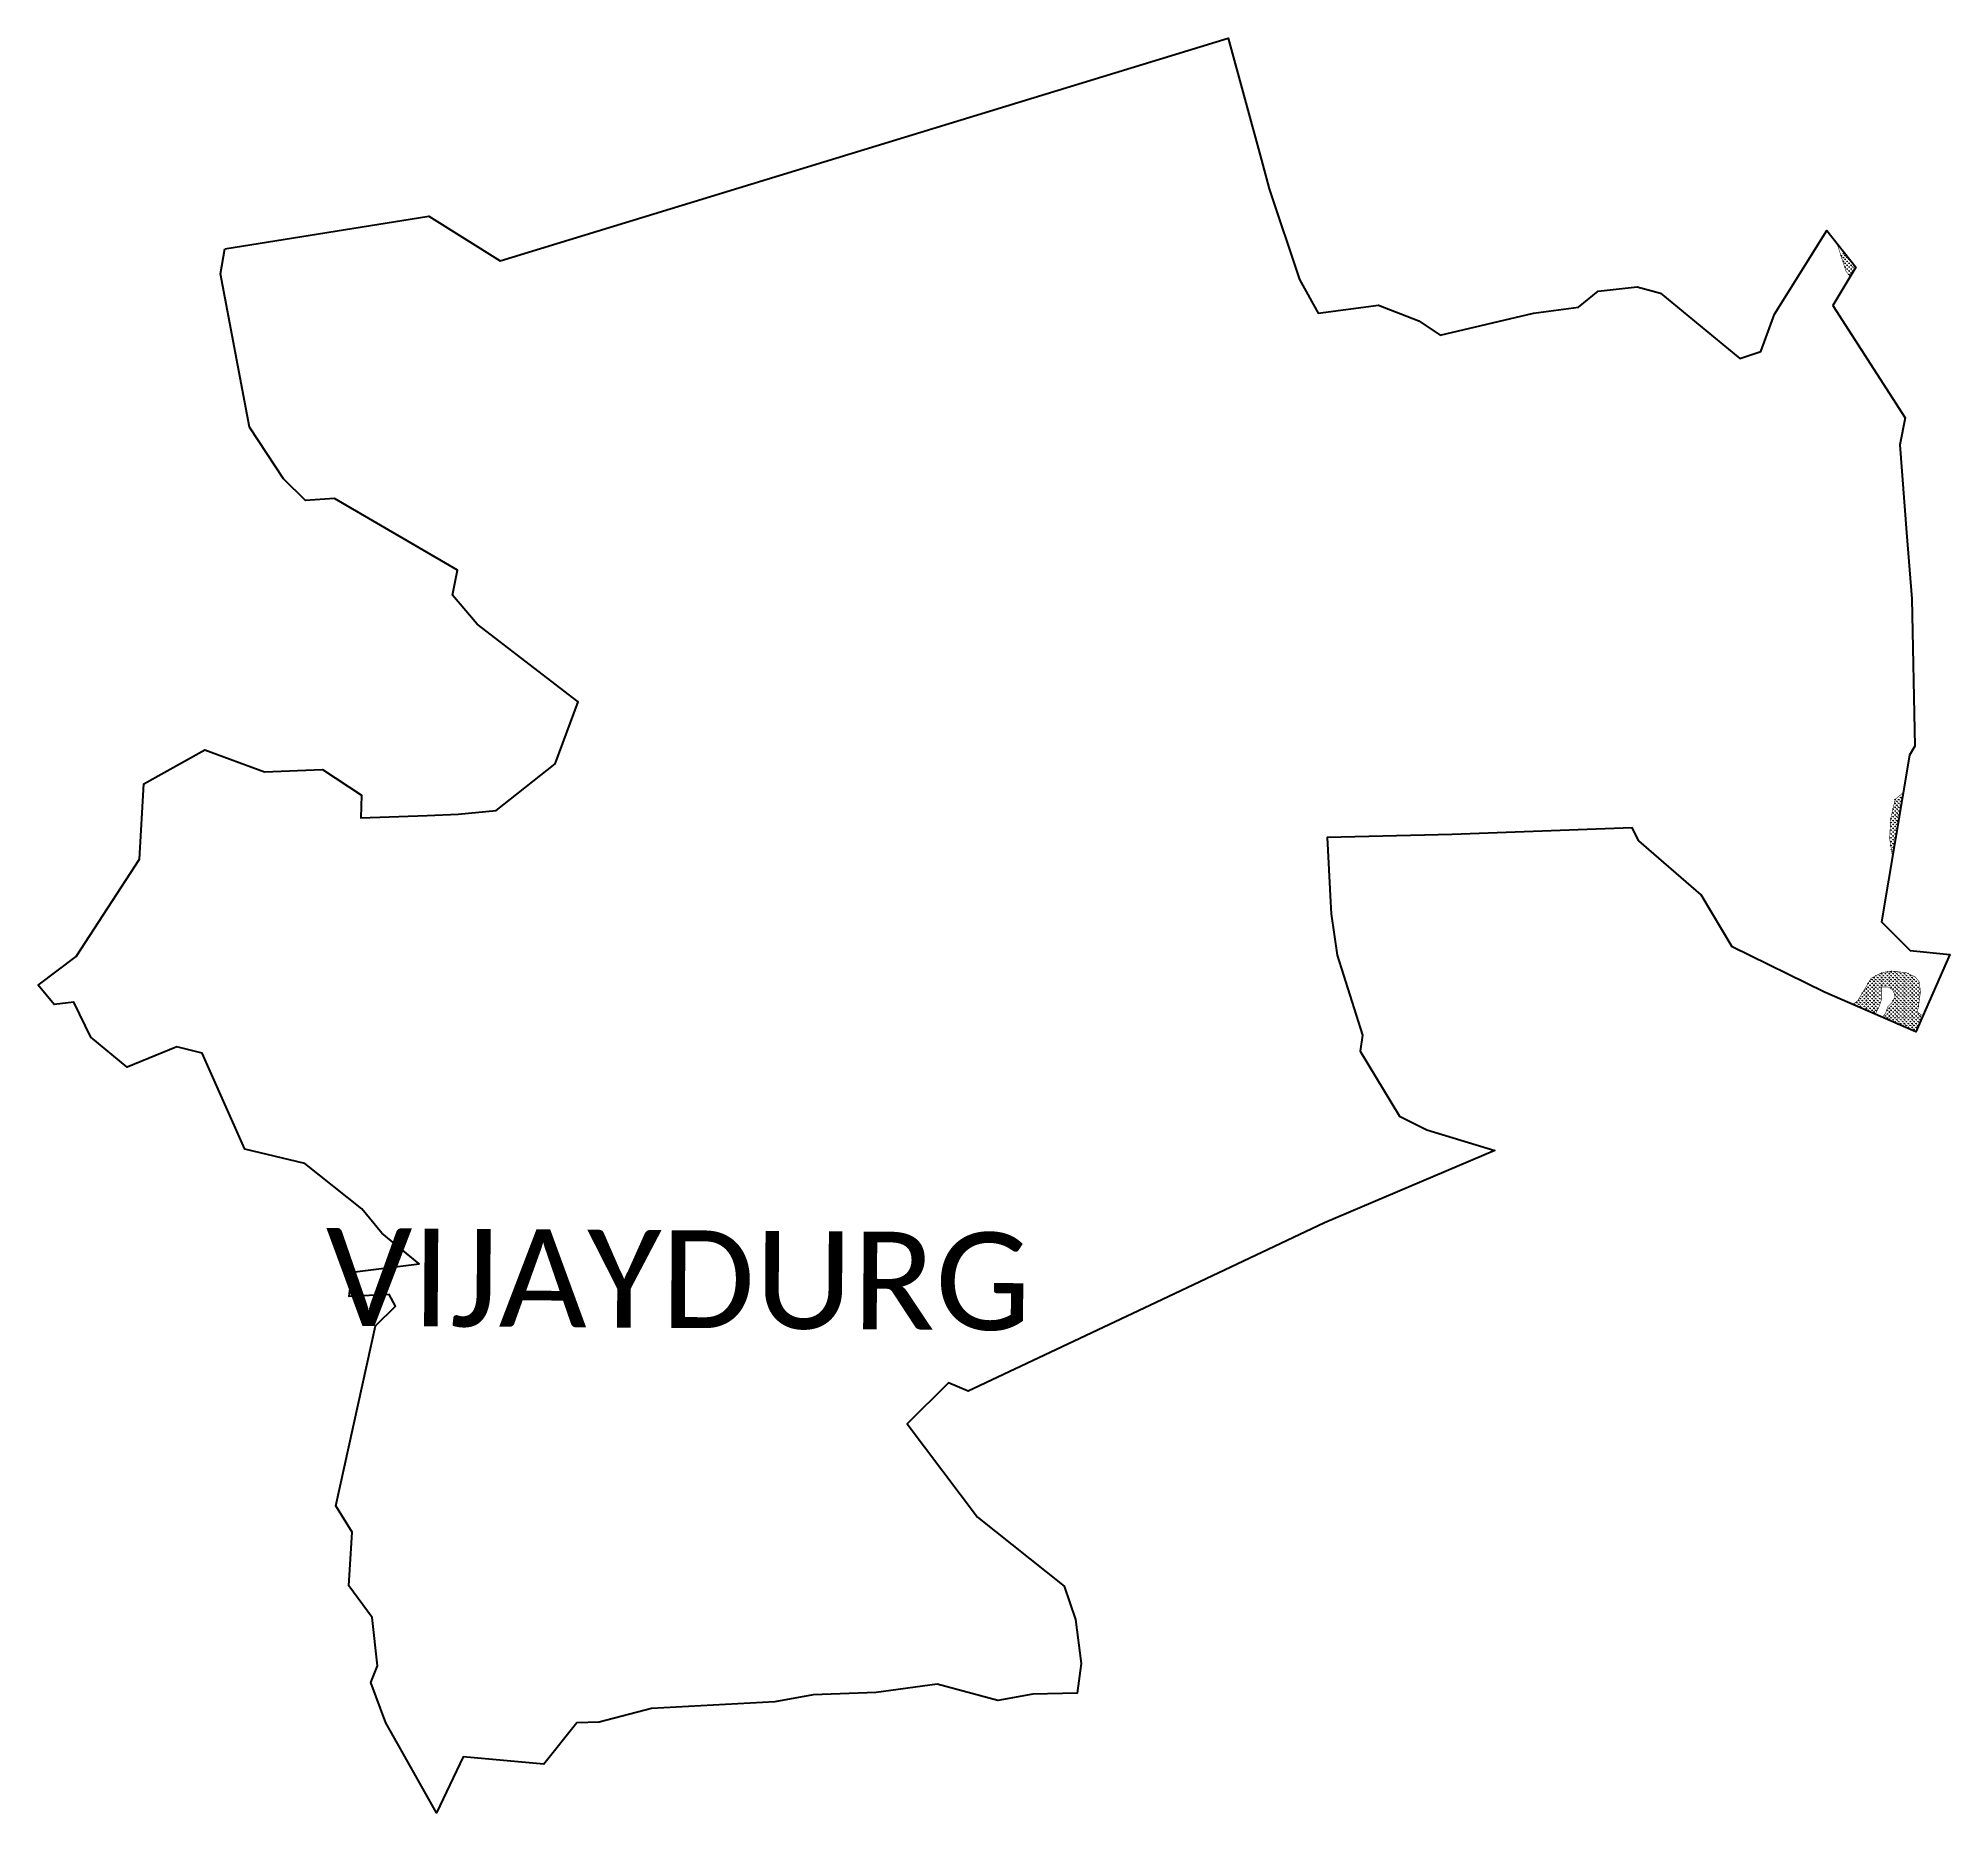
# Model space of a CAD drawing. Header units: metres. Extents: x 321187 to 324716, y 1829363 to 1832639.
import ezdxf

# ---------------------------------------------------------------- set-up
doc = ezdxf.new("R2010")
doc.units = ezdxf.units.M
doc.layers.add('MANGROOVES BUFFER ZONE', color=120, linetype='Continuous')
doc.layers.add('VILLAGE NAME', color=250, linetype='Continuous')
pattern_1 = [(90, (0, 0), (-3.535533905, 3.535533905), [0.9375, -6.133567815]), (45, (0, 0), (-3.535533906, 3.535533906), [0.9375, -4.0625]), (135, (0, 0), (-3.535533906, -3.535533906), [0.9375, -4.0625])]

msp = doc.modelspace()

# ---------------------------------------------------------------- hatches: boundary and pattern name
at = {"layer": 'MANGROOVES BUFFER ZONE'}
h = msp.add_hatch(dxfattribs=at)
h.set_pattern_fill('GRASS', color=256, scale=5)
h.set_pattern_definition(pattern_1)
h.paths.add_polyline_path([(324542.3, 1832216.3), (324519.1, 1832246.1), (324519, 1832242.1), (324515, 1832238.1), (324524.4, 1832209.2), (324532.2, 1832199.3)])
h = msp.add_hatch(dxfattribs=at)
h.set_pattern_fill('GRASS', color=256, scale=5)
h.set_pattern_definition(pattern_1)
h.paths.add_polyline_path([(324610.3, 1831128.6), (324630.1, 1831246.3), (324615.1, 1831233.8), (324606.9, 1831197.6), (324605, 1831161.8)])
h = msp.add_hatch(dxfattribs=at)
h.set_pattern_fill('GRASS', color=256, scale=5)
h.set_pattern_definition(pattern_1)
h.paths.add_polyline_path([(324653.5, 1830804.5), (324666.4, 1830833.9), (324655.9, 1830841.6), (324658.4, 1830852.6), (324661.7, 1830878.4), (324659.8, 1830896.6), (324652.6, 1830906), (324635.5, 1830914), (324608.3, 1830917), (324591, 1830914.1), (324575.1, 1830906), (324581.9, 1830895.7), (324585.9, 1830895.6), (324585.9, 1830891.6), (324589.8, 1830887.5), (324601.9, 1830887.4), (324610, 1830883.3), (324613.9, 1830875.2), (324613.9, 1830867.2), (324609.8, 1830859.1), (324601.6, 1830851.1), (324597.5, 1830839.1), (324591.3, 1830831.5)])
h = msp.add_hatch(dxfattribs=at)
h.set_pattern_fill('GRASS', color=256, scale=5)
h.set_pattern_definition(pattern_1)
h.paths.add_polyline_path([(324536.6, 1830855.3), (324578.3, 1830837.2), (324581.4, 1830843.2), (324585.5, 1830851.3), (324589.6, 1830863.3), (324589.7, 1830867.4), (324589.7, 1830871.4), (324589.8, 1830883.5), (324589.8, 1830887.5), (324585.9, 1830891.6), (324585.9, 1830895.6), (324581.9, 1830895.7), (324575.1, 1830906), (324571, 1830903.9), (324545.8, 1830861.8)])

# ---------------------------------------------------------------- linework, layer by layer
at = {"color": 3}
msp.add_lwpolyline([(321531.2, 1832250.6), (321907.8, 1832310.9), (322039.7, 1832228.2), (323383.6, 1832639.1), (323445.1, 1832414.2), (323459.6, 1832361.3), (323515.2, 1832193.6), (323549.7, 1832131.4), (323661.1, 1832146.5), (323735.8, 1832117.7), (323775.1, 1832090.7), (323947.4, 1832131.4), (324030.6, 1832142.8), (324067, 1832171.9), (324139.1, 1832180.4), (324181.7, 1832168.4), (324328.4, 1832047.7), (324367.5, 1832060.5), (324392.2, 1832129.7), (324489.3, 1832284.1), (324542.3, 1832216.3), (324500, 1832145.6), (324633.4, 1831938.6), (324623.7, 1831888.2), (324636.3, 1831726.9), (324646, 1831604.2), (324651.3, 1831331.9), (324641.7, 1831315.4), (324590.1, 1831008.1), (324642.9, 1830955.2), (324716, 1830947.3), (324653.5, 1830804.5), (324484.9, 1830877.8), (324314, 1830961.8), (324257.3, 1831058), (324141.8, 1831157.2), (324129.6, 1831181.4), (323797.2, 1831168.8), (323566.5, 1831163.5), (323572.6, 1831044.8), (323573.7, 1831022.7), (323585.2, 1830946.5), (323631.8, 1830798.9), (323627.2, 1830769), (323700.2, 1830648.9), (323750.6, 1830623.7), (323876.4, 1830585.5), (323561.8, 1830451.9), (323250.9, 1830305.3), (322903.6, 1830141.5), (322867.5, 1830157), (322791.2, 1830081.1), (322921.1, 1829909), (323080.8, 1829781.7), (323101.8, 1829720), (323112.3, 1829638.8), (323104.9, 1829583.8), (323023.3, 1829581.9), (322958.4, 1829570.5), (322846.7, 1829600.3), (322733.8, 1829585), (322617.4, 1829580.6), (322546.9, 1829567.9), (322319.3, 1829555.4), (322222.7, 1829530.6), (322181.1, 1829529.2), (322120.4, 1829452.7), (321971.3, 1829466.2), (321922.3, 1829363.1), (321858.1, 1829476.6), (321828.5, 1829529), (321801.1, 1829603.8), (321813.5, 1829634.3), (321803.6, 1829723.4), (321760.2, 1829782.3), (321766.5, 1829881.3), (321736.2, 1829929.4), (321809.5, 1830261.8), (321846.7, 1830298.1), (321834.7, 1830320), (321760.7, 1830316.3), (321766.8, 1830361.2), (321890, 1830376.3), (321821.2, 1830432.9), (321784.1, 1830478.1), (321679.4, 1830561.9), (321568.3, 1830588.2), (321489.7, 1830765.5), (321442.8, 1830777.1), (321351.4, 1830739.5), (321284.1, 1830794.7), (321252.7, 1830859.8), (321216.2, 1830855.2), (321186.9, 1830891.1), (321256.7, 1830943.8), (321373.8, 1831123.6), (321381.7, 1831262.8), (321494.5, 1831325.7), (321604.9, 1831284.6), (321711.8, 1831289.3), (321783.9, 1831242), (321782.6, 1831199.7), (321904.9, 1831203.9), (321962.4, 1831206.4), (322032.3, 1831213.2), (322141.1, 1831299.8), (322183.6, 1831413.9), (321997.2, 1831557.5), (321951.9, 1831610.9), (321961.1, 1831657), (321734.1, 1831789.5), (321680.3, 1831785.4), (321639.6, 1831825.8), (321577.2, 1831921.1), (321523.4, 1832204), (321531.2, 1832250.6)], dxfattribs=at)
at = {"layer": 'MANGROOVES BUFFER ZONE', "const_width": 1, "flags": 128}
for points in [[(324532.2, 1832199.3), (324524.4, 1832209.2), (324507.6, 1832260.7)], [(324610.3, 1831128.6), (324605, 1831161.8), (324606.9, 1831197.6), (324615.1, 1831233.8), (324630.1, 1831246.3)], [(324536.6, 1830855.3), (324545.8, 1830861.8), (324571, 1830903.9), (324591, 1830914.1), (324608.3, 1830917), (324635.5, 1830914), (324652.6, 1830906), (324659.8, 1830896.6), (324661.7, 1830878.4), (324658.4, 1830852.6), (324655.9, 1830841.6), (324666.4, 1830833.9)]]:
    msp.add_lwpolyline(points, dxfattribs=at)
at = {"layer": 'MANGROOVES BUFFER ZONE', "const_width": 1}
msp.add_lwpolyline([(324591.3, 1830831.5), (324597.5, 1830839.1), (324601.6, 1830851.1), (324609.8, 1830859.1), (324613.9, 1830867.2), (324613.9, 1830875.2), (324610, 1830883.3), (324601.9, 1830887.4), (324589.8, 1830887.5), (324589.8, 1830883.5), (324589.7, 1830871.4), (324589.7, 1830867.4), (324589.6, 1830863.3), (324585.5, 1830851.3), (324581.4, 1830843.2), (324578.3, 1830837.2)], dxfattribs=at)

# ---------------------------------------------------------------- texts
at = {"layer": 'VILLAGE NAME', "insert": (321718.1, 1830442.8), "char_height": 180.345, "attachment_point": 1, "rotation": 359.6139}
msp.add_mtext_dynamic_manual_height_columns('{\\fCalibri|b0|i0|c0|p34;VIJAYDURG}', width=1115.443, gutter_width=901.7, heights=[0], dxfattribs=at)

doc.saveas('drawing.dxf')
